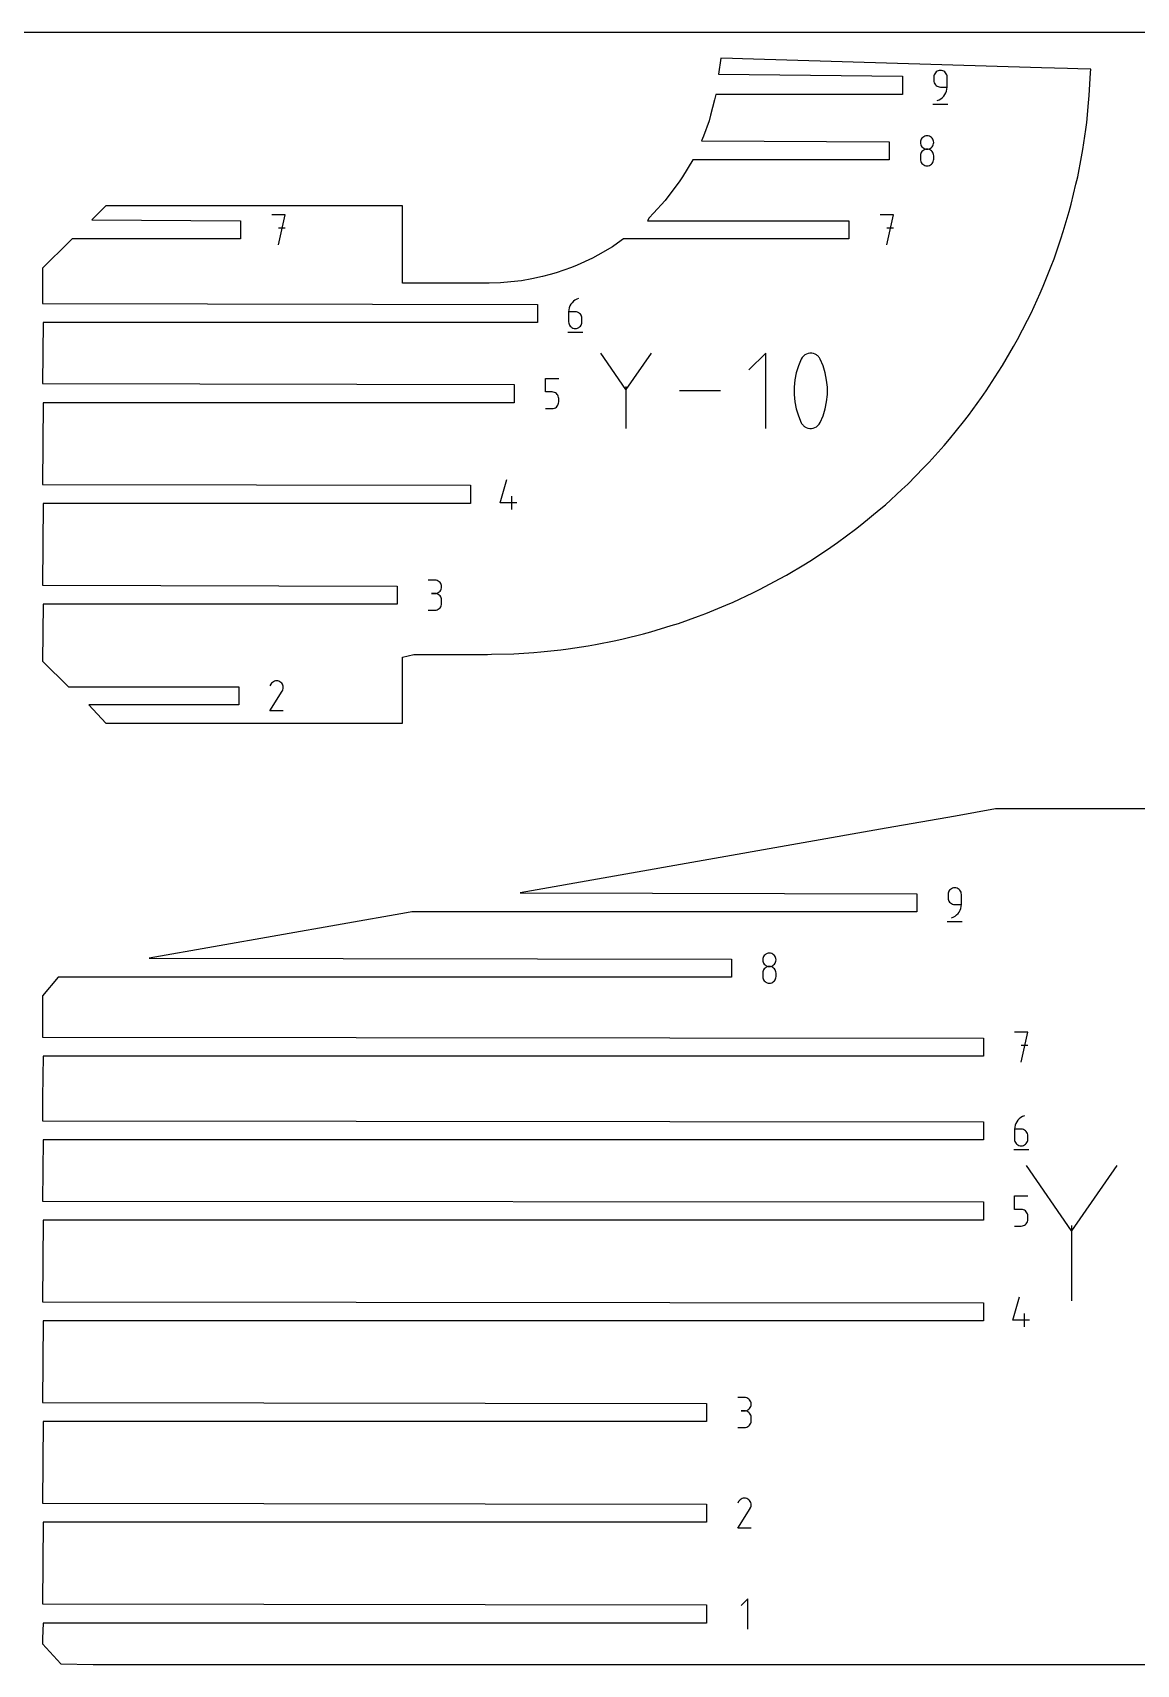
# Model space of a CAD drawing. Extents: x 0 to 900, y 0 to 1000.
# Drawn here: x 586.9 to 763.1, y 739.3 to 1000 of the extents above; entities that cross this region are included whole.
import ezdxf

# ---------------------------------------------------------------- set-up
doc = ezdxf.new("R2010")
doc.units = 0

msp = doc.modelspace()

# ---------------------------------------------------------------- linework, layer by layer
at = {"layer": 'annotation', "color": 1}
for p, q in [((730.824105, 993.276394), (730.774503, 993.095869)), ((730.903064, 993.442664), (730.824105, 993.276394)), ((731.00834, 993.591653), (730.903064, 993.442664)), ((731.136898, 993.720337), (731.00834, 993.591653)), ((731.2857, 993.82569), (731.136898, 993.720337)), ((731.451707, 993.904688), (731.2857, 993.82569)), ((731.631884, 993.954305), (731.451707, 993.904688)), ((731.823191, 993.971516), (731.631884, 993.954305)), ((732.014896, 993.954305), (731.823191, 993.971516)), ((731.823191, 993.971516), (731.823191, 993.971516)), ((732.195283, 993.904688), (732.014896, 993.954305)), ((732.361352, 993.82569), (732.195283, 993.904688)), ((732.510104, 993.720337), (732.361352, 993.82569)), ((732.638538, 993.591653), (732.510104, 993.720337)), ((732.743654, 993.442664), (732.638538, 993.591653)), ((732.822451, 993.276394), (732.743654, 993.442664)), ((732.871929, 993.095869), (732.822451, 993.276394)), ((730.774503, 993.095869), (730.757294, 992.904113)), ((730.757294, 992.904113), (730.757294, 992.370412)), ((730.757294, 992.370412), (730.757294, 992.370412)), ((730.757294, 992.370412), (730.774503, 992.178666)), ((730.774503, 992.178666), (730.824105, 991.998169)), ((730.824105, 991.998169), (730.903064, 991.831939)), ((730.903064, 991.831939), (731.00834, 991.682997)), ((731.00834, 991.682997), (731.136898, 991.554364)), ((731.136898, 991.554364), (731.2857, 991.449058)), ((731.2857, 991.449058), (731.451707, 991.370101)), ((731.451707, 991.370101), (731.631884, 991.320511)), ((731.631884, 991.320511), (731.823191, 991.303311)), ((731.823191, 991.303311), (732.889089, 991.303311)), ((732.685368, 990.374019), (732.796619, 990.668611)), ((732.796619, 990.668611), (732.865489, 990.979679)), ((732.865489, 990.979679), (732.889089, 991.303311)), ((732.889089, 992.904113), (732.871929, 993.095869)), ((732.889089, 991.303311), (732.889089, 992.904113)), ((732.889089, 992.904113), (732.889089, 992.904113)), ((730.624094, 988.571516), (733.024094, 988.571516)), ((731.289791, 989.171516), (731.594606, 989.285105)), ((731.289791, 989.171516), (731.289791, 989.171516)), ((731.594606, 989.285105), (731.874389, 989.438641)), ((731.874389, 989.438641), (732.126248, 989.628213)), ((732.126248, 989.628213), (732.347291, 989.849907)), ((732.347291, 989.849907), (732.534628, 990.099813)), ((732.534628, 990.099813), (732.685368, 990.374019)), ((728.684241, 982.832297), (728.634663, 982.65247)), ((728.763167, 982.998043), (728.684241, 982.832297)), ((728.868412, 983.146656), (728.763167, 982.998043)), ((728.996945, 983.275088), (728.868412, 983.146656)), ((729.145736, 983.380288), (728.996945, 983.275088)), ((729.311756, 983.459207), (729.145736, 983.380288)), ((729.491975, 983.508795), (729.311756, 983.459207)), ((729.683362, 983.526002), (729.491975, 983.508795)), ((729.874749, 983.508795), (729.683362, 983.526002)), ((729.683362, 983.526002), (729.683362, 983.526002)), ((730.054967, 983.459207), (729.874749, 983.508795)), ((730.220987, 983.380288), (730.054967, 983.459207)), ((730.369779, 983.275088), (730.220987, 983.380288)), ((730.498312, 983.146656), (730.369779, 983.275088)), ((730.603556, 982.998043), (730.498312, 983.146656)), ((730.682482, 982.832297), (730.603556, 982.998043)), ((730.73206, 982.65247), (730.682482, 982.832297)), ((728.634663, 982.65247), (728.617464, 982.46161)), ((728.617464, 982.46161), (728.617464, 982.46161)), ((728.617464, 982.46161), (728.634673, 982.269854)), ((728.634663, 980.518772), (728.617464, 980.327106)), ((728.617464, 980.327106), (728.617464, 979.796114)), ((728.684241, 980.699228), (728.634663, 980.518772)), ((728.634673, 982.269854), (728.684276, 982.089329)), ((728.763167, 980.865445), (728.684241, 980.699228)), ((728.684276, 982.089329), (728.763234, 981.923059)), ((728.868412, 981.014397), (728.763167, 980.865445)), ((728.763234, 981.923059), (728.868511, 981.77407)), ((728.996945, 981.143056), (728.868412, 981.014397)), ((728.868511, 981.77407), (728.997068, 981.645386)), ((729.145736, 981.248393), (728.996945, 981.143056)), ((728.997068, 981.645386), (729.14587, 981.540033)), ((729.311756, 981.327383), (729.145736, 981.248393)), ((729.14587, 981.540033), (729.311877, 981.461036)), ((729.491975, 981.376997), (729.311756, 981.327383)), ((729.311877, 981.461036), (729.492054, 981.411419)), ((729.683362, 981.394208), (729.491975, 981.376997)), ((729.492054, 981.411419), (729.683362, 981.394208)), ((729.683362, 981.394208), (729.874669, 981.411419)), ((729.874749, 981.377007), (729.683362, 981.394208)), ((729.683362, 981.394208), (729.683362, 981.394208)), ((729.683362, 981.394208), (729.683362, 981.394208)), ((729.874669, 981.411419), (730.054846, 981.461036)), ((730.054967, 981.327418), (729.874749, 981.377007)), ((730.054846, 981.461036), (730.220853, 981.540033)), ((730.220987, 981.24846), (730.054967, 981.327418)), ((730.220853, 981.540033), (730.369655, 981.645386)), ((730.369779, 981.143155), (730.220987, 981.24846)), ((730.369655, 981.645386), (730.498213, 981.77407)), ((730.498312, 981.014521), (730.369779, 981.143155)), ((730.498213, 981.77407), (730.603489, 981.923059)), ((730.603556, 980.865579), (730.498312, 981.014521)), ((730.603489, 981.923059), (730.682448, 982.089329)), ((730.682482, 980.699349), (730.603556, 980.865579)), ((730.682448, 982.089329), (730.73205, 982.269854)), ((730.73206, 980.518852), (730.682482, 980.699349)), ((730.73205, 982.269854), (730.749259, 982.46161)), ((730.749259, 982.46161), (730.73206, 982.65247)), ((730.749259, 980.327106), (730.73206, 980.518852)), ((730.749259, 982.46161), (730.749259, 982.46161)), ((730.749259, 979.796114), (730.749259, 980.327106)), ((730.749259, 980.327106), (730.749259, 980.327106)), ((728.617464, 979.796114), (728.617464, 979.796114)), ((728.617464, 979.796114), (728.634673, 979.604462)), ((728.634673, 979.604462), (728.684276, 979.424213)), ((728.684276, 979.424213), (728.763234, 979.258344)), ((728.763234, 979.258344), (728.868511, 979.109829)), ((728.868511, 979.109829), (728.997068, 978.981645)), ((728.997068, 978.981645), (729.14587, 978.876767)), ((729.14587, 978.876767), (729.311877, 978.79817)), ((729.311877, 978.79817), (729.492054, 978.74883)), ((729.492054, 978.74883), (729.683362, 978.731722)), ((729.683362, 978.731722), (729.874669, 978.74883)), ((729.683362, 978.731722), (729.683362, 978.731722)), ((729.874669, 978.74883), (730.054846, 978.79817)), ((730.054846, 978.79817), (730.220853, 978.876767)), ((730.220853, 978.876767), (730.369655, 978.981645)), ((730.369655, 978.981645), (730.498213, 979.109829)), ((730.498213, 979.109829), (730.603489, 979.258344)), ((730.603489, 979.258344), (730.682448, 979.424213)), ((730.682448, 979.424213), (730.73205, 979.604462)), ((730.73205, 979.604462), (730.749259, 979.796114)), ((627.182622, 970.902203), (625.048118, 970.902203)), ((626.11552, 966.102203), (627.182622, 970.902203)), ((724.320139, 970.902203), (722.185635, 970.902203)), ((723.253037, 966.102203), (724.320139, 970.902203)), ((627.182622, 968.764689), (626.11552, 968.764689)), ((724.320139, 968.764689), (723.253037, 968.764689)), ((672.804751, 956.60818), (672.653919, 956.333483)), ((672.992239, 956.858564), (672.804751, 956.60818)), ((673.213508, 957.080772), (672.992239, 956.858564)), ((673.465681, 957.270939), (673.213508, 957.080772)), ((673.745882, 957.425199), (673.465681, 957.270939)), ((674.051235, 957.539688), (673.745882, 957.425199)), ((674.051235, 957.539688), (674.051235, 957.539688)), ((672.473733, 955.726615), (672.450132, 955.402173)), ((672.450132, 955.402173), (672.450132, 953.806789)), ((673.516029, 955.402173), (672.450132, 955.402173)), ((672.542621, 956.03834), (672.473733, 955.726615)), ((672.653919, 956.333483), (672.542621, 956.03834)), ((673.707733, 955.385066), (673.516029, 955.402173)), ((673.88812, 955.335725), (673.707733, 955.385066)), ((674.05419, 955.257128), (673.88812, 955.335725)), ((674.202942, 955.15225), (674.05419, 955.257128)), ((674.331375, 955.024066), (674.202942, 955.15225)), ((674.436491, 954.875552), (674.331375, 955.024066)), ((674.515288, 954.709682), (674.436491, 954.875552)), ((674.564767, 954.529434), (674.515288, 954.709682)), ((674.581926, 954.337781), (674.564767, 954.529434)), ((674.581926, 953.806789), (674.581926, 954.337781)), ((674.581926, 954.337781), (674.581926, 954.337781)), ((672.316631, 952.139688), (674.716631, 952.139688)), ((672.450132, 953.806789), (672.450132, 953.806789)), ((672.450132, 953.806789), (672.467341, 953.615044)), ((672.467341, 953.615044), (672.516943, 953.434546)), ((672.516943, 953.434546), (672.595901, 953.268316)), ((672.595901, 953.268316), (672.701178, 953.119374)), ((672.701178, 953.119374), (672.829736, 952.990741)), ((672.829736, 952.990741), (672.978537, 952.885435)), ((672.978537, 952.885435), (673.144545, 952.806478)), ((673.144545, 952.806478), (673.324721, 952.756888)), ((673.324721, 952.756888), (673.516029, 952.739688)), ((673.516029, 952.739688), (673.707733, 952.756888)), ((673.516029, 952.739688), (673.516029, 952.739688)), ((673.707733, 952.756888), (673.88812, 952.806478)), ((673.88812, 952.806478), (674.05419, 952.885435)), ((674.05419, 952.885435), (674.202942, 952.990741)), ((674.202942, 952.990741), (674.331375, 953.119374)), ((674.331375, 953.119374), (674.436491, 953.268316)), ((674.436491, 953.268316), (674.515288, 953.434546)), ((674.515288, 953.434546), (674.564767, 953.615044)), ((674.564767, 953.615044), (674.581926, 953.806789)), ((681.592143, 942.999246), (677.572105, 948.812769)), ((685.611424, 948.812769), (681.592143, 942.999246)), ((703.920016, 948.812391), (701.240747, 946.132366)), ((703.920016, 936.760592), (703.920016, 948.812391)), ((710.974662, 948.794028), (710.691724, 948.74787)), ((711.263815, 948.791275), (710.974662, 948.794028)), ((711.552762, 948.737476), (711.263815, 948.791275)), ((709.132946, 946.771681), (708.786459, 945.653773)), ((709.594929, 947.858083), (709.132946, 946.771681)), ((709.750503, 948.116795), (709.594929, 947.858083)), ((709.594929, 947.858083), (709.594929, 947.858083)), ((709.944389, 948.337263), (709.750503, 948.116795)), ((710.170168, 948.517354), (709.944389, 948.337263)), ((710.421419, 948.654934), (710.170168, 948.517354)), ((710.691724, 948.74787), (710.421419, 948.654934)), ((711.835085, 948.630498), (711.552762, 948.737476)), ((711.943163, 948.573704), (711.835085, 948.630498)), ((711.835085, 948.630498), (711.835085, 948.630498)), ((712.046874, 948.508469), (711.943163, 948.573704)), ((712.145714, 948.435309), (712.046874, 948.508469)), ((712.23918, 948.35474), (712.145714, 948.435309)), ((712.326767, 948.267279), (712.23918, 948.35474)), ((712.407972, 948.173442), (712.326767, 948.267279)), ((712.482292, 948.073746), (712.407972, 948.173442)), ((712.549221, 947.968706), (712.482292, 948.073746)), ((712.608256, 947.858839), (712.549221, 947.968706)), ((713.072478, 946.770198), (712.608256, 947.858839)), ((712.608256, 947.858839), (712.608256, 947.858839)), ((713.420645, 945.65061), (713.072478, 946.770198)), ((668.73797, 942.598525), (668.73797, 944.736039)), ((668.73797, 944.736039), (670.869765, 944.736039)), ((708.555468, 944.513272), (708.439972, 943.359092)), ((708.786459, 945.653773), (708.555468, 944.513272)), ((713.652756, 944.508989), (713.420645, 945.65061)), ((713.768811, 943.35425), (713.652756, 944.508989)), ((669.803868, 942.598525), (668.73797, 942.598525)), ((669.995255, 942.581417), (669.803868, 942.598525)), ((670.175473, 942.532077), (669.995255, 942.581417)), ((670.341493, 942.45348), (670.175473, 942.532077)), ((670.490285, 942.348602), (670.341493, 942.45348)), ((670.618818, 942.220418), (670.490285, 942.348602)), ((670.724062, 942.071903), (670.618818, 942.220418)), ((670.802988, 941.906034), (670.724062, 942.071903)), ((670.852566, 941.725786), (670.802988, 941.906034)), ((670.852556, 940.811395), (670.869765, 941.003141)), ((670.869765, 941.534133), (670.852566, 941.725786)), ((670.869765, 941.003141), (670.869765, 941.534133)), ((670.869765, 941.534133), (670.869765, 941.534133)), ((681.592143, 943.467079), (681.592143, 936.760215)), ((696.722078, 942.786492), (690.13236, 942.786492)), ((708.439972, 943.359092), (708.439972, 942.200147)), ((708.439972, 942.200147), (708.555468, 941.045352)), ((708.555468, 941.045352), (708.786459, 939.903619)), ((713.420645, 939.900456), (713.652756, 941.041069)), ((713.652756, 941.041069), (713.768811, 942.195305)), ((713.768811, 942.195305), (713.768811, 943.35425)), ((668.73797, 939.936039), (669.803868, 939.936039)), ((669.803868, 939.936039), (669.995175, 939.95324)), ((669.803868, 939.936039), (669.803868, 939.936039)), ((669.995175, 939.95324), (670.175352, 940.002829)), ((670.175352, 940.002829), (670.341359, 940.081787)), ((670.341359, 940.081787), (670.490161, 940.187092)), ((670.490161, 940.187092), (670.618719, 940.315726)), ((670.618719, 940.315726), (670.723995, 940.464668)), ((670.723995, 940.464668), (670.802954, 940.630898)), ((670.802954, 940.630898), (670.852556, 940.811395)), ((708.786459, 939.903619), (709.132946, 938.783863)), ((709.132946, 938.783863), (709.594929, 937.694999)), ((712.608256, 937.695754), (713.072478, 938.78238)), ((713.072478, 938.78238), (713.420645, 939.900456)), ((709.594929, 937.694999), (709.594929, 937.694999)), ((709.594929, 937.694999), (709.65375, 937.58535)), ((709.65375, 937.58535), (709.720184, 937.480834)), ((709.720184, 937.480834), (709.793953, 937.381766)), ((709.793953, 937.381766), (709.874776, 937.288465)), ((709.874776, 937.288465), (709.962372, 937.201248)), ((709.962372, 937.201248), (710.056463, 937.120432)), ((710.056463, 937.120432), (710.156769, 937.046333)), ((710.156769, 937.046333), (710.263008, 936.97927)), ((710.263008, 936.97927), (710.374902, 936.91956)), ((710.374902, 936.91956), (710.374902, 936.91956)), ((710.374902, 936.91956), (710.655001, 936.814852)), ((710.655001, 936.814852), (710.942266, 936.762831)), ((710.942266, 936.762831), (711.230203, 936.761376)), ((711.230203, 936.761376), (711.512317, 936.808367)), ((711.512317, 936.808367), (711.782115, 936.901681)), ((711.782115, 936.901681), (712.033102, 937.039198)), ((712.033102, 937.039198), (712.258784, 937.218797)), ((712.258784, 937.218797), (712.452667, 937.438356)), ((712.452667, 937.438356), (712.608256, 937.695754)), ((712.608256, 937.695754), (712.608256, 937.695754)), ((661.510946, 924.910197), (662.575339, 928.643096)), ((663.377245, 923.843096), (663.377245, 925.974891)), ((664.176141, 924.910197), (661.510946, 924.910197)), ((651.094756, 912.544584), (650.028859, 912.544584)), ((651.286461, 912.527377), (651.094756, 912.544584)), ((651.466848, 912.477789), (651.286461, 912.527377)), ((651.632917, 912.39887), (651.466848, 912.477789)), ((651.781669, 912.29367), (651.632917, 912.39887)), ((651.094756, 910.412789), (650.561055, 910.412789)), ((650.561055, 910.412789), (651.094756, 910.412789)), ((651.094756, 910.412789), (651.286461, 910.43)), ((651.286461, 910.395582), (651.094756, 910.412789)), ((651.094756, 910.412789), (651.094756, 910.412789)), ((651.286461, 910.43), (651.466848, 910.479617)), ((651.466848, 910.345994), (651.286461, 910.395582)), ((651.466848, 910.479617), (651.632917, 910.558615)), ((651.632917, 910.267075), (651.466848, 910.345994)), ((651.632917, 910.558615), (651.781669, 910.663968)), ((651.781669, 910.161875), (651.632917, 910.267075)), ((651.910103, 912.165238), (651.781669, 912.29367)), ((651.781669, 910.663968), (651.910103, 910.792651)), ((651.910103, 910.033443), (651.781669, 910.161875)), ((652.015218, 912.016624), (651.910103, 912.165238)), ((651.910103, 910.792651), (652.015218, 910.941641)), ((652.015218, 909.884829), (651.910103, 910.033443)), ((652.094016, 911.850879), (652.015218, 912.016624)), ((652.015218, 910.941641), (652.094016, 911.10791)), ((652.094016, 909.719084), (652.015218, 909.884829)), ((652.143494, 911.671051), (652.094016, 911.850879)), ((652.094016, 911.10791), (652.143494, 911.288436)), ((652.143494, 909.539257), (652.094016, 909.719084)), ((652.160654, 911.480192), (652.143494, 911.671051)), ((652.143494, 911.288436), (652.160654, 911.480192)), ((652.160654, 911.480192), (652.160654, 911.480192)), ((650.028859, 907.750303), (651.094756, 907.750303)), ((651.094756, 907.750303), (651.286461, 907.7675)), ((651.094756, 907.750303), (651.094756, 907.750303)), ((651.286461, 907.7675), (651.466848, 907.817063)), ((651.466848, 907.817063), (651.632917, 907.89595)), ((651.632917, 907.89595), (651.781669, 908.001118)), ((651.781669, 908.001118), (651.910103, 908.129525)), ((651.910103, 908.129525), (652.015218, 908.278129)), ((652.015218, 908.278129), (652.094016, 908.443887)), ((652.094016, 908.443887), (652.143494, 908.623756)), ((652.160654, 909.348397), (652.143494, 909.539257)), ((652.143494, 908.623756), (652.160654, 908.814696)), ((652.160654, 908.814696), (652.160654, 909.348397)), ((652.160654, 909.348397), (652.160654, 909.348397)), ((624.7564, 891.65717), (626.726248, 894.828373)), ((624.899383, 895.923469), (624.75941, 895.654963)), ((625.010462, 896.080981), (624.899383, 895.923469)), ((625.143732, 896.212468), (625.010462, 896.080981)), ((625.295141, 896.316875), (625.143732, 896.212468)), ((625.460633, 896.39315), (625.295141, 896.316875)), ((625.636157, 896.44024), (625.460633, 896.39315)), ((625.81766, 896.457092), (625.636157, 896.44024)), ((626.001087, 896.442654), (625.81766, 896.457092)), ((626.182386, 896.395872), (626.001087, 896.442654)), ((626.357504, 896.315693), (626.182386, 896.395872)), ((626.514128, 896.204475), (626.357504, 896.315693)), ((626.357504, 896.315693), (626.357504, 896.315693)), ((626.645083, 896.071014), (626.514128, 896.204475)), ((626.749204, 895.9194), (626.645083, 896.071014)), ((626.726248, 894.828373), (626.728603, 894.831287)), ((626.726248, 894.828373), (626.726248, 894.828373)), ((626.728603, 894.831287), (626.730861, 894.834226)), ((626.730861, 894.834226), (626.733038, 894.837214)), ((626.733038, 894.837214), (626.735148, 894.840277)), ((626.735148, 894.840277), (626.737205, 894.843438)), ((626.737205, 894.843438), (626.739225, 894.846724)), ((626.739225, 894.846724), (626.741224, 894.850158)), ((626.741224, 894.850158), (626.743214, 894.853766)), ((626.743214, 894.853766), (626.745212, 894.857572)), ((626.745212, 894.857572), (626.826547, 895.032204)), ((626.745212, 894.857572), (626.745212, 894.857572)), ((626.825326, 895.753724), (626.749204, 895.9194)), ((626.872286, 895.578076), (626.825326, 895.753724)), ((626.826547, 895.032204), (626.874061, 895.213226)), ((626.88892, 895.396546), (626.872286, 895.578076)), ((626.874061, 895.213226), (626.88892, 895.396546)), ((626.888195, 891.65717), (624.7564, 891.65717)), ((733.185474, 862.8689), (733.106515, 862.70263)), ((733.29075, 863.017889), (733.185474, 862.8689)), ((733.419308, 863.146573), (733.29075, 863.017889)), ((733.56811, 863.251926), (733.419308, 863.146573)), ((733.734117, 863.330923), (733.56811, 863.251926)), ((733.914294, 863.38054), (733.734117, 863.330923)), ((734.105601, 863.397751), (733.914294, 863.38054)), ((734.297306, 863.38054), (734.105601, 863.397751)), ((734.105601, 863.397751), (734.105601, 863.397751)), ((734.477693, 863.330923), (734.297306, 863.38054)), ((734.643762, 863.251926), (734.477693, 863.330923)), ((734.792514, 863.146573), (734.643762, 863.251926)), ((734.920948, 863.017889), (734.792514, 863.146573)), ((735.026063, 862.8689), (734.920948, 863.017889)), ((735.104861, 862.70263), (735.026063, 862.8689)), ((733.056913, 862.522105), (733.039704, 862.330349)), ((733.039704, 862.330349), (733.039704, 861.796647)), ((733.039704, 861.796647), (733.039704, 861.796647)), ((733.039704, 861.796647), (733.056913, 861.604902)), ((733.106515, 862.70263), (733.056913, 862.522105)), ((733.056913, 861.604902), (733.106515, 861.424404)), ((733.106515, 861.424404), (733.185474, 861.258175)), ((733.185474, 861.258175), (733.29075, 861.109233)), ((733.29075, 861.109233), (733.419308, 860.980599)), ((733.419308, 860.980599), (733.56811, 860.875293)), ((733.56811, 860.875293), (733.734117, 860.796336)), ((733.734117, 860.796336), (733.914294, 860.746747)), ((733.914294, 860.746747), (734.105601, 860.729546)), ((734.105601, 860.729546), (735.171499, 860.729546)), ((735.079029, 860.094847), (735.147899, 860.405915)), ((735.154339, 862.522105), (735.104861, 862.70263)), ((735.147899, 860.405915), (735.171499, 860.729546)), ((735.171499, 862.330349), (735.154339, 862.522105)), ((735.171499, 860.729546), (735.171499, 862.330349)), ((735.171499, 862.330349), (735.171499, 862.330349)), ((732.906504, 857.997751), (735.306504, 857.997751)), ((733.572201, 858.597751), (733.877016, 858.71134)), ((733.572201, 858.597751), (733.572201, 858.597751)), ((733.877016, 858.71134), (734.156799, 858.864877)), ((734.156799, 858.864877), (734.408658, 859.054448)), ((734.408658, 859.054448), (734.629701, 859.276143)), ((734.629701, 859.276143), (734.817038, 859.526049)), ((734.817038, 859.526049), (734.967778, 859.800254)), ((734.967778, 859.800254), (735.079029, 860.094847)), ((703.58263, 852.424278), (703.503704, 852.258533)), ((703.687875, 852.572892), (703.58263, 852.424278)), ((703.816408, 852.701324), (703.687875, 852.572892)), ((703.965199, 852.806524), (703.816408, 852.701324)), ((704.131219, 852.885443), (703.965199, 852.806524)), ((704.311438, 852.935031), (704.131219, 852.885443)), ((704.502825, 852.952238), (704.311438, 852.935031)), ((704.694212, 852.935031), (704.502825, 852.952238)), ((704.502825, 852.952238), (704.502825, 852.952238)), ((704.874431, 852.885443), (704.694212, 852.935031)), ((705.040451, 852.806524), (704.874431, 852.885443)), ((705.189242, 852.701324), (705.040451, 852.806524)), ((705.317775, 852.572892), (705.189242, 852.701324)), ((705.423019, 852.424278), (705.317775, 852.572892)), ((705.501946, 852.258533), (705.423019, 852.424278)), ((703.454127, 852.078705), (703.436928, 851.887846)), ((703.436928, 851.887846), (703.436928, 851.887846)), ((703.436928, 851.887846), (703.454137, 851.69609)), ((703.454127, 849.945008), (703.436928, 849.753342)), ((703.436928, 849.753342), (703.436928, 849.22235)), ((703.503704, 852.258533), (703.454127, 852.078705)), ((703.503704, 850.125463), (703.454127, 849.945008)), ((703.454137, 851.69609), (703.503739, 851.515565)), ((703.58263, 850.291681), (703.503704, 850.125463)), ((703.503739, 851.515565), (703.582697, 851.349295)), ((703.687875, 850.440633), (703.58263, 850.291681)), ((703.582697, 851.349295), (703.687974, 851.200305)), ((703.816408, 850.569291), (703.687875, 850.440633)), ((703.687974, 851.200305), (703.816532, 851.071622)), ((703.965199, 850.674629), (703.816408, 850.569291)), ((703.816532, 851.071622), (703.965333, 850.966269)), ((704.131219, 850.753618), (703.965199, 850.674629)), ((703.965333, 850.966269), (704.131341, 850.887271)), ((704.311438, 850.803232), (704.131219, 850.753618)), ((704.131341, 850.887271), (704.311517, 850.837654)), ((704.502825, 850.820443), (704.311438, 850.803232)), ((704.311517, 850.837654), (704.502825, 850.820443)), ((704.502825, 850.820443), (704.694133, 850.837654)), ((704.694212, 850.803242), (704.502825, 850.820443)), ((704.502825, 850.820443), (704.502825, 850.820443)), ((704.502825, 850.820443), (704.502825, 850.820443)), ((704.694133, 850.837654), (704.874309, 850.887271)), ((704.874431, 850.753653), (704.694212, 850.803242)), ((704.874309, 850.887271), (705.040317, 850.966269)), ((705.040451, 850.674696), (704.874431, 850.753653)), ((705.040317, 850.966269), (705.189118, 851.071622)), ((705.189242, 850.56939), (705.040451, 850.674696)), ((705.189118, 851.071622), (705.317676, 851.200305)), ((705.317775, 850.440756), (705.189242, 850.56939)), ((705.317676, 851.200305), (705.422953, 851.349295)), ((705.423019, 850.291815), (705.317775, 850.440756)), ((705.422953, 851.349295), (705.501911, 851.515565)), ((705.501946, 850.125585), (705.423019, 850.291815)), ((705.501911, 851.515565), (705.551513, 851.69609)), ((705.551523, 852.078705), (705.501946, 852.258533)), ((705.551523, 849.945087), (705.501946, 850.125585)), ((705.551513, 851.69609), (705.568722, 851.887846)), ((705.568722, 851.887846), (705.551523, 852.078705)), ((705.568722, 849.753342), (705.551523, 849.945087)), ((705.568722, 851.887846), (705.568722, 851.887846)), ((705.568722, 849.22235), (705.568722, 849.753342)), ((705.568722, 849.753342), (705.568722, 849.753342)), ((703.436928, 849.22235), (703.436928, 849.22235)), ((703.436928, 849.22235), (703.454137, 849.030697)), ((703.454137, 849.030697), (703.503739, 848.850448)), ((703.503739, 848.850448), (703.582697, 848.684579)), ((703.582697, 848.684579), (703.687974, 848.536065)), ((703.687974, 848.536065), (703.816532, 848.407881)), ((703.816532, 848.407881), (703.965333, 848.303002)), ((703.965333, 848.303002), (704.131341, 848.224405)), ((704.131341, 848.224405), (704.311517, 848.175065)), ((704.311517, 848.175065), (704.502825, 848.157957)), ((704.502825, 848.157957), (704.694133, 848.175065)), ((704.502825, 848.157957), (704.502825, 848.157957)), ((704.694133, 848.175065), (704.874309, 848.224405)), ((704.874309, 848.224405), (705.040317, 848.303002)), ((705.040317, 848.303002), (705.189118, 848.407881)), ((705.189118, 848.407881), (705.317676, 848.536065)), ((705.317676, 848.536065), (705.422953, 848.684579)), ((705.422953, 848.684579), (705.501911, 848.850448)), ((705.501911, 848.850448), (705.551513, 849.030697)), ((705.551513, 849.030697), (705.568722, 849.22235)), ((745.787574, 840.328439), (743.65307, 840.328439)), ((744.720472, 835.528439), (745.787574, 840.328439)), ((745.787574, 838.190924), (744.720472, 838.190924)), ((744.196682, 826.2848), (744.009194, 826.034415)), ((744.417951, 826.507008), (744.196682, 826.2848)), ((744.670125, 826.697174), (744.417951, 826.507008)), ((744.950326, 826.851434), (744.670125, 826.697174)), ((745.255679, 826.965923), (744.950326, 826.851434)), ((745.255679, 826.965923), (745.255679, 826.965923)), ((743.678177, 825.152851), (743.654575, 824.828409)), ((743.654575, 824.828409), (743.654575, 823.233025)), ((744.720472, 824.828409), (743.654575, 824.828409)), ((743.747065, 825.464576), (743.678177, 825.152851)), ((743.858363, 825.759719), (743.747065, 825.464576)), ((744.009194, 826.034415), (743.858363, 825.759719)), ((744.912177, 824.811301), (744.720472, 824.828409)), ((745.092564, 824.761961), (744.912177, 824.811301)), ((745.258633, 824.683364), (745.092564, 824.761961)), ((745.407385, 824.578486), (745.258633, 824.683364)), ((745.535819, 824.450302), (745.407385, 824.578486)), ((745.640934, 824.301787), (745.535819, 824.450302)), ((745.719732, 824.135918), (745.640934, 824.301787)), ((745.76921, 823.955669), (745.719732, 824.135918)), ((745.78637, 823.764017), (745.76921, 823.955669)), ((745.78637, 823.233025), (745.78637, 823.764017)), ((745.78637, 823.764017), (745.78637, 823.764017)), ((743.521074, 821.565923), (745.921074, 821.565923)), ((743.654575, 823.233025), (743.654575, 823.233025)), ((743.654575, 823.233025), (743.671784, 823.041279)), ((743.671784, 823.041279), (743.721386, 822.860781)), ((743.721386, 822.860781), (743.800345, 822.694552)), ((743.800345, 822.694552), (743.905621, 822.54561)), ((743.905621, 822.54561), (744.034179, 822.416976)), ((744.034179, 822.416976), (744.182981, 822.311671)), ((744.182981, 822.311671), (744.348988, 822.232713)), ((744.348988, 822.232713), (744.529165, 822.183124)), ((744.529165, 822.183124), (744.720472, 822.165923)), ((744.720472, 822.165923), (744.912177, 822.183124)), ((744.720472, 822.165923), (744.720472, 822.165923)), ((744.912177, 822.183124), (745.092564, 822.232713)), ((745.092564, 822.232713), (745.258633, 822.311671)), ((745.258633, 822.311671), (745.407385, 822.416976)), ((745.407385, 822.416976), (745.535819, 822.54561)), ((745.535819, 822.54561), (745.640934, 822.694552)), ((745.640934, 822.694552), (745.719732, 822.860781)), ((745.719732, 822.860781), (745.76921, 823.041279)), ((745.76921, 823.041279), (745.78637, 823.233025)), ((752.755943, 808.604999), (745.537155, 819.044352)), ((759.973374, 819.044352), (752.755943, 808.604999)), ((743.654575, 812.024761), (743.654575, 814.162275)), ((743.654575, 814.162275), (745.78637, 814.162275)), ((744.720472, 812.024761), (743.654575, 812.024761)), ((744.911859, 812.007653), (744.720472, 812.024761)), ((745.092078, 811.958313), (744.911859, 812.007653)), ((745.258098, 811.879716), (745.092078, 811.958313)), ((745.406889, 811.774837), (745.258098, 811.879716)), ((745.535422, 811.646653), (745.406889, 811.774837)), ((745.640667, 811.498139), (745.535422, 811.646653)), ((745.719593, 811.33227), (745.640667, 811.498139)), ((745.76917, 811.152021), (745.719593, 811.33227)), ((745.78637, 810.960368), (745.76917, 811.152021)), ((745.78637, 810.429376), (745.78637, 810.960368)), ((745.78637, 810.960368), (745.78637, 810.960368)), ((743.654575, 809.362275), (744.720472, 809.362275)), ((744.720472, 809.362275), (744.91178, 809.379476)), ((744.720472, 809.362275), (744.720472, 809.362275)), ((744.91178, 809.379476), (745.091956, 809.429065)), ((745.091956, 809.429065), (745.257964, 809.508022)), ((745.257964, 809.508022), (745.406765, 809.613328)), ((745.406765, 809.613328), (745.535323, 809.741962)), ((745.535323, 809.741962), (745.6406, 809.890903)), ((745.6406, 809.890903), (745.719558, 810.057133)), ((745.719558, 810.057133), (745.769161, 810.237631)), ((745.769161, 810.237631), (745.78637, 810.429376)), ((752.755943, 809.445087), (752.755943, 797.401559)), ((743.387875, 794.336433), (744.452267, 798.069332)), ((745.254174, 793.269332), (745.254174, 795.401126)), ((746.05307, 794.336433), (743.387875, 794.336433)), ((700.522129, 781.970819), (699.456231, 781.970819)), ((700.713833, 781.953612), (700.522129, 781.970819)), ((700.522129, 779.839025), (699.988427, 779.839025)), ((699.988427, 779.839025), (700.522129, 779.839025)), ((700.522129, 779.839025), (700.713833, 779.856236)), ((700.713833, 779.821818), (700.522129, 779.839025)), ((700.522129, 779.839025), (700.522129, 779.839025)), ((700.89422, 781.904024), (700.713833, 781.953612)), ((700.713833, 779.856236), (700.89422, 779.905853)), ((700.89422, 779.77223), (700.713833, 779.821818)), ((701.060289, 781.825105), (700.89422, 781.904024)), ((700.89422, 779.905853), (701.060289, 779.98485)), ((701.060289, 779.693311), (700.89422, 779.77223)), ((701.209041, 781.719905), (701.060289, 781.825105)), ((701.060289, 779.98485), (701.209041, 780.090203)), ((701.209041, 779.58811), (701.060289, 779.693311)), ((701.337475, 781.591473), (701.209041, 781.719905)), ((701.209041, 780.090203), (701.337475, 780.218887)), ((701.337475, 779.459678), (701.209041, 779.58811)), ((701.442591, 781.44286), (701.337475, 781.591473)), ((701.337475, 780.218887), (701.442591, 780.367876)), ((701.442591, 779.311065), (701.337475, 779.459678)), ((701.521388, 781.277114), (701.442591, 781.44286)), ((701.442591, 780.367876), (701.521388, 780.534146)), ((701.570867, 781.097287), (701.521388, 781.277114)), ((701.521388, 780.534146), (701.570867, 780.714671)), ((701.588026, 780.906427), (701.570867, 781.097287)), ((701.570867, 780.714671), (701.588026, 780.906427)), ((701.588026, 780.906427), (701.588026, 780.906427)), ((699.456231, 777.176539), (700.522129, 777.176539)), ((700.522129, 777.176539), (700.713833, 777.193736)), ((700.522129, 777.176539), (700.522129, 777.176539)), ((700.713833, 777.193736), (700.89422, 777.243299)), ((700.89422, 777.243299), (701.060289, 777.322186)), ((701.060289, 777.322186), (701.209041, 777.427354)), ((701.209041, 777.427354), (701.337475, 777.555761)), ((701.337475, 777.555761), (701.442591, 777.704365)), ((701.521388, 779.14532), (701.442591, 779.311065)), ((701.442591, 777.704365), (701.521388, 777.870122)), ((701.570867, 778.965492), (701.521388, 779.14532)), ((701.521388, 777.870122), (701.570867, 778.049992)), ((701.588026, 778.774632), (701.570867, 778.965492)), ((701.570867, 778.049992), (701.588026, 778.240931)), ((701.588026, 778.240931), (701.588026, 778.774632)), ((701.588026, 778.774632), (701.588026, 778.774632)), ((699.456231, 761.083406), (701.426079, 764.254609)), ((699.599214, 765.349705), (699.459241, 765.081198)), ((699.710293, 765.507217), (699.599214, 765.349705)), ((699.843563, 765.638703), (699.710293, 765.507217)), ((699.994971, 765.74311), (699.843563, 765.638703)), ((700.160464, 765.819385), (699.994971, 765.74311)), ((700.335988, 765.866475), (700.160464, 765.819385)), ((700.517491, 765.883328), (700.335988, 765.866475)), ((700.700918, 765.868889), (700.517491, 765.883328)), ((700.882217, 765.822107), (700.700918, 765.868889)), ((701.057335, 765.741928), (700.882217, 765.822107)), ((701.213959, 765.63071), (701.057335, 765.741928)), ((701.057335, 765.741928), (701.057335, 765.741928)), ((701.344914, 765.497249), (701.213959, 765.63071)), ((701.449035, 765.345635), (701.344914, 765.497249)), ((701.426079, 764.254609), (701.428434, 764.257523)), ((701.426079, 764.254609), (701.426079, 764.254609)), ((701.428434, 764.257523), (701.430692, 764.260461)), ((701.430692, 764.260461), (701.432869, 764.26345)), ((701.432869, 764.26345), (701.434978, 764.266512)), ((701.434978, 764.266512), (701.437036, 764.269674)), ((701.437036, 764.269674), (701.439056, 764.272959)), ((701.439056, 764.272959), (701.441054, 764.276394)), ((701.441054, 764.276394), (701.443045, 764.280001)), ((701.443045, 764.280001), (701.445043, 764.283807)), ((701.445043, 764.283807), (701.526378, 764.458439)), ((701.445043, 764.283807), (701.445043, 764.283807)), ((701.525157, 765.179959), (701.449035, 765.345635)), ((701.572117, 765.004311), (701.525157, 765.179959)), ((701.526378, 764.458439), (701.573892, 764.639461)), ((701.58875, 764.822782), (701.572117, 765.004311)), ((701.573892, 764.639461), (701.58875, 764.822782)), ((701.588026, 761.083406), (699.456231, 761.083406)), ((701.05583, 749.790502), (699.988728, 748.723099)), ((701.05583, 744.990502), (701.05583, 749.790502))]:
    msp.add_line(p, q, dxfattribs=at)
at = {"layer": 'boundary', "color": 5}
for p, q in [((696.769394, 995.89647), (696.36644, 993.391043)), ((698.595594, 995.843127), (696.769394, 995.89647)), ((700.234033, 995.795266), (698.595594, 995.843127)), ((747.951389, 994.401432), (700.234033, 995.795266)), ((696.36644, 993.391043), (725.774094, 993.021516)), ((752.125466, 994.279507), (747.951389, 994.401432)), ((753.763896, 994.231646), (752.125466, 994.279507)), ((755.817713, 994.171654), (753.763896, 994.231646)), ((755.592231, 989.946769), (755.787784, 993.553013)), ((755.787784, 993.553013), (755.817713, 994.171654)), ((725.774094, 993.021516), (725.774094, 990.121516)), ((695.751324, 989.290471), (695.103919, 986.828997)), ((695.959336, 990.121516), (695.751324, 989.290471)), ((725.774094, 990.121516), (695.959336, 990.121516)), ((755.180665, 985.663923), (755.482669, 988.806806)), ((755.482669, 988.806806), (755.592231, 989.946769)), ((694.865197, 985.921476), (693.965214, 983.474428)), ((695.103919, 986.828997), (694.865197, 985.921476)), ((755.017304, 984.511781), (755.180665, 985.663923)), ((693.965214, 983.474428), (693.692089, 982.731872)), ((693.692089, 982.731872), (723.633964, 982.581872)), ((754.566986, 981.335329), (755.017304, 984.511781)), ((723.633964, 982.581872), (723.633964, 979.681872)), ((753.743732, 976.974092), (754.347847, 980.174501)), ((754.347847, 980.174501), (754.566986, 981.335329)), ((692.260543, 979.681872), (690.642676, 976.991524)), ((723.633964, 979.681872), (692.260543, 979.681872)), ((690.123421, 976.142419), (688.474921, 973.970007)), ((690.642676, 976.991524), (690.123421, 976.142419)), ((752.70448, 972.594352), (753.467099, 975.80834)), ((753.467099, 975.80834), (753.743732, 976.974092)), ((598.562111, 972.314492), (596.306008, 970.102203)), ((602.496831, 972.314492), (598.562111, 972.314492)), ((619.750923, 972.314492), (602.496831, 972.314492)), ((632.06899, 972.314492), (619.750923, 972.314492)), ((645.899099, 972.314492), (632.06899, 972.314492)), ((645.8991, 965.963797), (645.899099, 972.314492)), ((687.867104, 973.169074), (685.99828, 971.16386)), ((688.474921, 973.970007), (687.867104, 973.169074)), ((752.368959, 971.427697), (752.70448, 972.594352)), ((596.306008, 970.102203), (620.066122, 969.952203)), ((620.066122, 969.952203), (620.066122, 967.052203)), ((685.309232, 970.424574), (685.036122, 969.952203)), ((685.036122, 969.952203), (717.203639, 969.952203)), ((685.99828, 971.16386), (685.309232, 970.424574)), ((717.203639, 969.952203), (717.203639, 967.052203)), ((751.443994, 968.211223), (752.368959, 971.427697)), ((593.195604, 967.052203), (592.751068, 966.6163)), ((620.066122, 967.052203), (593.195604, 967.052203)), ((681.220305, 967.052203), (680.264447, 966.372434)), ((717.203639, 967.052203), (681.220305, 967.052203)), ((749.958364, 963.840636), (751.048549, 967.047908)), ((751.048549, 967.047908), (751.443994, 968.211223)), ((592.751068, 966.6163), (588.448355, 962.397139)), ((645.899105, 962.905389), (645.8991, 965.963797)), ((677.099511, 964.453408), (676.23471, 963.960735)), ((679.445051, 965.78975), (677.099511, 964.453408)), ((680.264447, 966.372434), (679.445051, 965.78975)), ((588.448355, 962.397139), (588.448355, 956.739688)), ((645.899101, 961.875976), (645.899105, 962.905389)), ((645.899109, 959.978168), (645.899101, 961.875976)), ((672.909636, 962.48059), (670.435905, 961.656778)), ((673.805341, 962.879284), (672.909636, 962.48059)), ((676.23471, 963.960735), (673.805341, 962.879284)), ((748.245183, 959.499229), (749.502351, 962.685089)), ((749.502351, 962.685089), (749.958364, 963.840636)), ((648.076613, 959.986396), (645.899109, 959.978168)), ((649.487404, 959.986396), (648.076613, 959.986396)), ((659.736046, 959.993437), (649.487404, 959.986396)), ((661.566189, 960.042104), (659.736046, 959.993437)), ((663.222454, 960.170967), (661.566189, 960.042104)), ((664.897311, 960.377786), (663.222454, 960.170967)), ((666.58574, 960.665481), (664.897311, 960.377786)), ((668.28226, 961.036568), (666.58574, 960.665481)), ((669.523849, 961.353073), (668.28226, 961.036568)), ((670.435905, 961.656778), (669.523849, 961.353073)), ((747.728381, 958.356018), (748.245183, 959.499229)), ((588.448355, 956.739688), (667.466631, 956.589688)), ((746.303622, 955.204165), (747.728381, 958.356018)), ((667.466631, 956.589688), (667.466631, 953.689688)), ((744.134539, 950.972945), (745.726263, 954.077948)), ((745.726263, 954.077948), (746.303622, 955.204165)), ((588.543355, 953.689688), (588.448355, 943.936039)), ((667.466631, 953.689688), (588.543355, 953.689688)), ((741.740562, 946.823209), (743.497317, 949.868417)), ((743.497317, 949.868417), (744.134539, 950.972945)), ((741.044658, 945.745043), (741.740562, 946.823209)), ((588.448355, 943.936039), (663.75447, 943.786039)), ((663.75447, 943.786039), (663.75447, 940.886039)), ((739.126098, 942.772511), (741.044658, 945.745043)), ((736.297377, 938.838098), (738.373162, 941.725297)), ((738.373162, 941.725297), (739.126098, 942.772511)), ((588.543355, 940.88604), (588.448355, 927.843096)), ((663.75447, 940.886039), (588.543355, 940.88604)), ((735.489543, 937.826283), (736.297377, 938.838098)), ((733.262403, 935.036672), (735.489543, 937.826283)), ((730.030869, 931.384167), (732.402253, 934.064495)), ((732.402253, 934.064495), (733.262403, 935.036672)), ((729.121419, 930.45561), (730.030869, 931.384167)), ((726.61412, 927.895537), (729.121419, 930.45561)), ((588.448355, 927.843096), (656.794146, 927.693096)), ((656.794146, 927.693096), (656.794146, 924.793096)), ((723.024956, 924.584547), (725.658781, 927.014262)), ((725.658781, 927.014262), (726.61412, 927.895537)), ((588.543355, 924.793096), (588.448355, 911.750153)), ((656.794146, 924.793096), (588.543355, 924.793096)), ((719.277537, 921.463588), (722.027493, 923.753854)), ((722.027493, 923.753854), (723.024956, 924.584547)), ((715.38713, 918.543539), (718.242015, 920.68637)), ((718.242015, 920.68637), (719.277537, 921.463588)), ((711.369955, 915.833638), (714.317869, 917.822258)), ((714.317869, 917.822258), (715.38713, 918.543539)), ((707.242954, 913.34137), (710.271463, 915.170284)), ((710.271463, 915.170284), (711.369955, 915.833638)), ((703.023539, 911.072446), (706.119863, 912.737464)), ((706.119863, 912.737464), (707.242954, 913.34137)), ((588.448355, 911.750153), (645.045358, 911.600153)), ((645.045358, 911.600153), (645.045358, 908.700153)), ((698.7294, 909.030752), (701.880559, 910.529022)), ((701.880559, 910.529022), (703.023539, 911.072446)), ((588.543355, 908.700153), (588.448355, 899.587213)), ((645.045358, 908.700153), (588.543355, 908.700153)), ((693.209583, 906.797131), (694.37825, 907.218384)), ((694.37825, 907.218384), (697.571246, 908.548369)), ((697.571246, 908.548369), (698.7294, 909.030752)), ((685.57457, 904.281301), (688.812974, 905.275199)), ((688.812974, 905.275199), (689.987594, 905.63568)), ((689.987594, 905.63568), (693.209583, 906.797131)), ((672.363014, 901.551821), (675.580038, 902.060069)), ((675.580038, 902.060069), (676.746902, 902.244397)), ((676.746902, 902.244397), (679.982234, 902.91068)), ((679.982234, 902.91068), (681.155735, 903.15233)), ((681.155735, 903.15233), (684.398403, 903.98082)), ((684.398403, 903.98082), (685.57457, 904.281301)), ((588.448355, 899.587213), (592.609158, 895.507209)), ((645.899101, 898.963481), (645.899109, 900.249254)), ((645.899109, 900.249254), (647.742905, 900.683114)), ((647.742905, 900.683114), (649.487404, 900.685168)), ((649.487404, 900.685168), (659.495057, 900.685169)), ((659.495057, 900.685169), (660.114318, 900.696586)), ((660.114318, 900.696586), (663.724784, 900.784325)), ((663.724784, 900.784325), (666.875286, 900.992321)), ((666.875286, 900.992321), (668.018017, 901.067745)), ((668.018017, 901.067745), (671.206503, 901.422991)), ((671.206503, 901.422991), (672.363014, 901.551821)), ((645.8991, 895.319068), (645.899104, 898.039647)), ((645.899104, 898.039647), (645.899101, 898.963481)), ((592.609158, 895.507209), (619.772899, 895.507209)), ((619.772899, 895.507209), (619.772899, 892.607209)), ((645.899099, 889.669865), (645.8991, 895.319068)), ((619.772899, 892.607209), (595.814563, 892.607209)), ((595.814563, 892.607209), (598.562111, 889.669865)), ((598.562111, 889.669865), (602.496831, 889.669865)), ((602.496831, 889.669865), (619.750923, 889.669865)), ((619.750923, 889.669865), (632.06899, 889.669865)), ((632.06899, 889.669865), (645.899099, 889.669865)), ((740.597113, 875.982231), (734.223506, 874.858392)), ((751.620674, 875.982231), (740.597113, 875.982231)), ((800.597106, 875.982231), (751.620674, 875.982231)), ((734.223506, 874.858392), (723.168926, 872.909173)), ((723.168926, 872.909173), (664.689953, 862.597751)), ((664.689953, 862.597751), (728.056504, 862.447751)), ((728.056504, 862.447751), (728.056505, 859.547751)), ((646.541852, 859.397751), (605.483797, 852.158108)), ((647.392543, 859.547751), (646.541852, 859.397751)), ((728.056505, 859.547751), (647.392543, 859.547751)), ((605.483797, 852.158108), (698.453427, 852.008108)), ((698.453427, 852.008108), (698.453427, 849.108108)), ((590.926894, 849.108108), (588.448355, 846.154301)), ((698.453427, 849.108108), (590.926894, 849.108108)), ((588.448355, 846.154301), (588.448354, 845.294448)), ((588.448354, 845.294448), (588.448355, 842.093882)), ((588.448355, 842.093882), (588.448355, 839.528438)), ((588.448355, 839.528438), (738.671074, 839.378439)), ((738.671074, 839.378439), (738.671075, 836.478438)), ((588.543354, 836.478439), (588.448355, 829.916143)), ((738.671075, 836.478438), (588.543354, 836.478439)), ((588.448355, 829.916143), (588.448355, 826.165923)), ((588.448355, 826.165923), (738.671074, 826.015923)), ((738.671074, 826.015923), (738.671074, 823.115923)), ((588.543355, 823.115923), (588.448355, 813.362274)), ((738.671074, 823.115923), (588.543355, 823.115923)), ((588.448355, 813.362274), (738.671074, 813.212275)), ((738.671074, 813.212275), (738.671075, 810.312275)), ((588.543355, 810.312275), (588.448355, 797.269332)), ((738.671075, 810.312275), (588.543355, 810.312275)), ((588.448355, 797.269332), (738.671074, 797.119332)), ((738.671074, 797.119332), (738.671074, 794.219331)), ((588.543355, 794.219332), (588.448355, 781.176388)), ((738.671074, 794.219331), (588.543355, 794.219332)), ((588.448355, 781.176388), (694.47273, 781.026388)), ((694.47273, 781.026388), (694.472731, 778.126388)), ((588.543355, 778.126388), (588.448355, 765.083445)), ((694.472731, 778.126388), (588.543355, 778.126388)), ((588.448355, 765.083445), (694.47273, 764.933445)), ((694.47273, 764.933445), (694.47273, 762.033445)), ((588.543355, 762.033445), (588.448355, 748.990501)), ((694.47273, 762.033445), (588.543355, 762.033445)), ((588.448355, 748.990501), (694.47273, 748.840501)), ((694.47273, 748.840501), (694.47273, 745.940501)), ((588.543355, 745.940502), (588.448355, 743.498839)), ((694.47273, 745.940501), (588.543355, 745.940502)), ((588.448355, 743.498839), (588.448355, 742.623509)), ((588.448355, 742.623509), (591.373721, 739.418675)), ((591.373721, 739.418675), (596.540004, 739.34403)), ((596.540004, 739.34403), (655.570265, 739.34403)), ((655.570265, 739.34403), (728.630592, 739.34403)), ((728.630592, 739.34403), (751.620534, 739.34403)), ((751.620534, 739.34403), (800.597106, 739.34403))]:
    msp.add_line(p, q, dxfattribs=at)
at = {"layer": 'frame', "color": 5}
msp.add_line((900, 1000), (0, 1000), dxfattribs=at)

doc.saveas('drawing.dxf')
